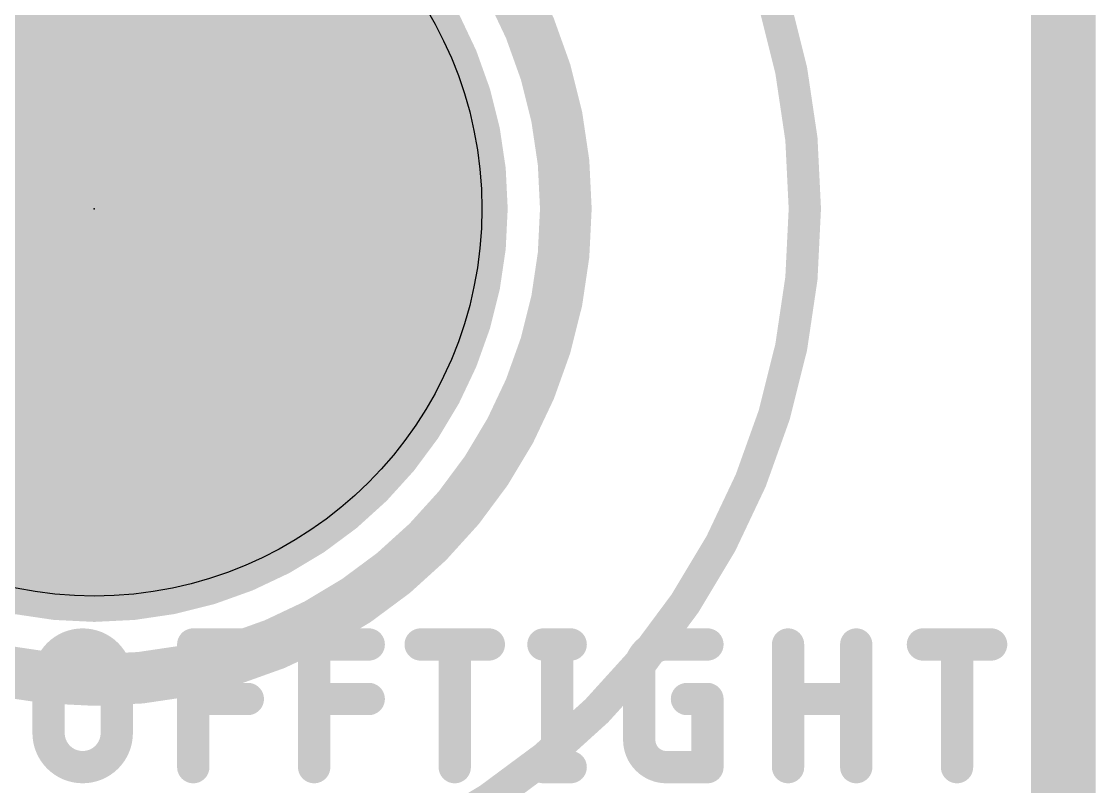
# Model space of a CAD drawing. Extents: x -28.7 to 57.9, y -15.3 to 34.1.
# Drawn here: x 23.844 to 28.067, y 20.587 to 23.597 of the extents above; entities that cross this region are included whole.
import ezdxf

# ---------------------------------------------------------------- set-up
doc = ezdxf.new("R2010")
doc.units = 0
for name, color, linetype in [('1', 12, 'CONTINUOUS'), ('16', 53, 'CONTINUOUS'), ('20', 53, 'CONTINUOUS'), ('23', 53, 'CONTINUOUS'), ('27', 253, 'CONTINUOUS'), ('29', 253, 'CONTINUOUS'), ('30', 253, 'CONTINUOUS'), ('39', 12, 'CONTINUOUS'), ('41', 12, 'CONTINUOUS'), ('42', 132, 'CONTINUOUS'), ('47', 253, 'CONTINUOUS')]:
    doc.layers.add(name, color=color, linetype=linetype)

msp = doc.modelspace()

# ---------------------------------------------------------------- linework, layer by layer
at = {"layer": '1', "const_width": 0.254}
msp.add_lwpolyline([(27.94, 25.4), (27.94, 0)], dxfattribs=at)
at = {"layer": '16', "const_width": 0.254}
msp.add_lwpolyline([(27.94, 25.4), (27.94, 0)], dxfattribs=at)
at = {"layer": '20', "const_width": 0.2032}
msp.add_lwpolyline([(27.94, 0), (27.94, 25.4)], dxfattribs=at)
at = {"layer": '20'}
msp.add_circle((24.13, 22.86), 1.524, dxfattribs=at)
at = {"layer": '23'}
msp.add_point((24.13, 22.86), dxfattribs=at)
at = {"layer": '27'}
for points, const_width in [([(24.2183, 21.0114, 1), (23.9502, 21.0114)], 0.127), ([(24.5191, 21.1773, 1), (24.5191, 21.1138)], 0.0635), ([(24.5509, 21.1455, 1), (24.4874, 21.1455)], 0.0635), ([(24.7336, 21.1138, 1), (24.7336, 21.1773)], 0.0635), ([(25.0263, 21.1455, 1), (24.9628, 21.1455)], 0.0635), ([(24.9946, 21.1773, 1), (24.9946, 21.1138)], 0.0635), ([(25.2091, 21.1138, 1), (25.2091, 21.1773)], 0.0635), ([(25.4133, 21.1773, 1), (25.4133, 21.1138)], 0.0635), ([(25.5791, 21.1455, 1), (25.5156, 21.1455)], 0.0635), ([(25.6814, 21.1138, 1), (25.6814, 21.1773)], 0.0635), ([(25.896, 21.1773, 1), (25.896, 21.1138)], 0.0635), ([(25.9814, 21.1455, 1), (25.9179, 21.1455)], 0.0635), ([(26.0033, 21.1138, 1), (26.0033, 21.1773)], 0.0635), ([(26.38, 21.1455, 0.4142), (26.2728, 21.0383)], 0.127), ([(26.38, 21.1773, 1), (26.38, 21.1138)], 0.0635), ([(26.38, 21.1138, 1), (26.38, 21.1772)], 0.0635), ([(26.5409, 21.1138, 1), (26.5409, 21.1773)], 0.0635), ([(26.8897, 21.1455, 1), (26.8263, 21.1455)], 0.0635), ([(27.1579, 21.1455, 1), (27.0944, 21.1455)], 0.0635), ([(27.3884, 21.1773, 1), (27.3884, 21.1138)], 0.0635), ([(27.5542, 21.1455, 1), (27.4907, 21.1455)], 0.0635), ([(27.6565, 21.1138, 1), (27.6565, 21.1773)], 0.0635), ([(23.982, 21.0114, 1), (23.9185, 21.0114)], 0.0635), ([(24.2501, 21.0114, 1), (24.1866, 21.0114)], 0.0635), ([(26.3045, 21.0383, 1), (26.241, 21.0383)], 0.0635), ([(23.9185, 21.0114, 1), (23.982, 21.0114)], 0.0635), ([(24.1866, 21.0114, 1), (24.2501, 21.0114)], 0.0635), ([(26.241, 21.0383, 1), (26.3045, 21.0383)], 0.0635), ([(24.5191, 20.9628, 1), (24.5191, 20.8993)], 0.0635), ([(24.7336, 20.8993, 1), (24.7336, 20.9628)], 0.0635), ([(24.9946, 20.9628, 1), (24.9946, 20.8993)], 0.0635), ([(25.2091, 20.8993, 1), (25.2091, 20.9628)], 0.0635), ([(26.4605, 20.9628, 1), (26.4605, 20.8993)], 0.0635), ([(26.5726, 20.931, 1), (26.5091, 20.931)], 0.0635), ([(26.5409, 20.8993, 1), (26.5409, 20.9628)], 0.0635), ([(26.858, 20.9628, 1), (26.858, 20.8993)], 0.0635), ([(27.1261, 20.8993, 1), (27.1261, 20.9628)], 0.0635), ([(23.9502, 20.797, 1), (24.2183, 20.797)], 0.127), ([(23.982, 20.797, 1), (23.9185, 20.797)], 0.0635), ([(23.9185, 20.797, 1), (23.982, 20.797)], 0.0635), ([(24.2501, 20.797, 1), (24.1866, 20.797)], 0.0635), ([(24.1866, 20.797, 1), (24.2501, 20.797)], 0.0635), ([(26.2728, 20.7701, 0.4142), (26.38, 20.6629)], 0.127), ([(26.3045, 20.7701, 1), (26.241, 20.7701)], 0.0635), ([(26.241, 20.7701, 1), (26.3045, 20.7701)], 0.0635), ([(24.4874, 20.6629, 1), (24.5509, 20.6629)], 0.0635), ([(24.9628, 20.6629, 1), (25.0263, 20.6629)], 0.0635), ([(25.5156, 20.6629, 1), (25.5791, 20.6629)], 0.0635), ([(25.896, 20.6946, 1), (25.896, 20.6312)], 0.0635), ([(25.9179, 20.6629, 1), (25.9814, 20.6629)], 0.0635), ([(26.0033, 20.6312, 1), (26.0033, 20.6946)], 0.0635), ([(26.38, 20.6946, 1), (26.38, 20.6312)], 0.0635), ([(26.38, 20.6312, 1), (26.38, 20.6946)], 0.0635), ([(26.5091, 20.6629, 1), (26.5726, 20.6629)], 0.0635), ([(26.5409, 20.6312, 1), (26.5409, 20.6946)], 0.0635), ([(26.8263, 20.6629, 1), (26.8897, 20.6629)], 0.0635), ([(27.0944, 20.6629, 1), (27.1579, 20.6629)], 0.0635), ([(27.4907, 20.6629, 1), (27.5542, 20.6629)], 0.0635)]:
    msp.add_lwpolyline(points, format="xyb", dxfattribs=dict(at, const_width=const_width))
at = {"layer": '27', "const_width": 0.127}
for points in [[(24.5191, 20.6629), (24.5191, 21.1455)], [(24.5191, 21.1455), (24.7336, 21.1455)], [(24.9946, 20.6629), (24.9946, 21.1455)], [(24.9946, 21.1455), (25.2091, 21.1455)], [(25.4133, 21.1455), (25.6814, 21.1455)], [(25.5473, 20.6629), (25.5473, 21.1455)], [(25.896, 21.1455), (26.0033, 21.1455)], [(25.9496, 21.1455), (25.9496, 20.6629)], [(26.38, 21.1455), (26.5409, 21.1455)], [(26.858, 20.6629), (26.858, 21.1455)], [(27.1261, 21.1455), (27.1261, 20.6629)], [(27.3884, 21.1455), (27.6565, 21.1455)], [(27.5224, 20.6629), (27.5224, 21.1455)], [(23.9502, 20.797), (23.9502, 21.0114)], [(24.2183, 21.0114), (24.2183, 20.797)], [(26.2728, 20.7701), (26.2728, 21.0383)], [(24.5191, 20.931), (24.7336, 20.931)], [(24.9946, 20.931), (25.2091, 20.931)], [(26.4605, 20.931), (26.5409, 20.931)], [(26.5409, 20.931), (26.5409, 20.6629)], [(26.858, 20.931), (27.1261, 20.931)], [(25.896, 20.6629), (26.0033, 20.6629)], [(26.5409, 20.6629), (26.38, 20.6629)]]:
    msp.add_lwpolyline(points, dxfattribs=at)
at = {"layer": '29', "const_width": 1.6256}
msp.add_lwpolyline([(24.13, 22.0472, 1), (24.13, 23.6728, 1), (24.13, 22.0472)], format="xyb", dxfattribs=at)
at = {"layer": '30', "const_width": 1.6256}
msp.add_lwpolyline([(24.13, 22.0472, 1), (24.13, 23.6728, 1), (24.13, 22.0472)], format="xyb", dxfattribs=at)
at = {"layer": '39', "const_width": 0.127}
msp.add_lwpolyline([(24.13, 20.066, 1), (24.13, 25.654, 1), (24.13, 20.066)], format="xyb", dxfattribs=at)
at = {"layer": '41'}
for points, const_width in [([(24.13, 24.7142, 1), (24.13, 21.0058)], 0.2032), ([(24.13, 21.0058, 1), (24.13, 24.7142)], 0.2032), ([(24.13, 21.0566, 1), (24.13, 20.955)], 0.1016), ([(24.13, 20.955, 1), (24.13, 21.0566)], 0.1016)]:
    msp.add_lwpolyline(points, format="xyb", dxfattribs=dict(at, const_width=const_width))
at = {"layer": '42'}
for points, const_width in [([(24.13, 24.7142, 1), (24.13, 21.0058)], 0.2032), ([(24.13, 21.0058, 1), (24.13, 24.7142)], 0.2032), ([(24.13, 21.0566, 1), (24.13, 20.955)], 0.1016), ([(24.13, 20.955, 1), (24.13, 21.0566)], 0.1016)]:
    msp.add_lwpolyline(points, format="xyb", dxfattribs=dict(at, const_width=const_width))
at = {"layer": '47', "const_width": 0.13}
for points in [[(24.13, 22.86), (24.13, 29.89)], [(27.94, 22.86), (27.94, 29.89)]]:
    msp.add_lwpolyline(points, dxfattribs=at)
at = {"layer": '47', "const_width": 0.065}
for points in [[(24.0975, 22.86, 1), (24.1625, 22.86)], [(27.9075, 22.86, 1), (27.9725, 22.86)]]:
    msp.add_lwpolyline(points, format="xyb", dxfattribs=at)

doc.saveas('drawing.dxf')
